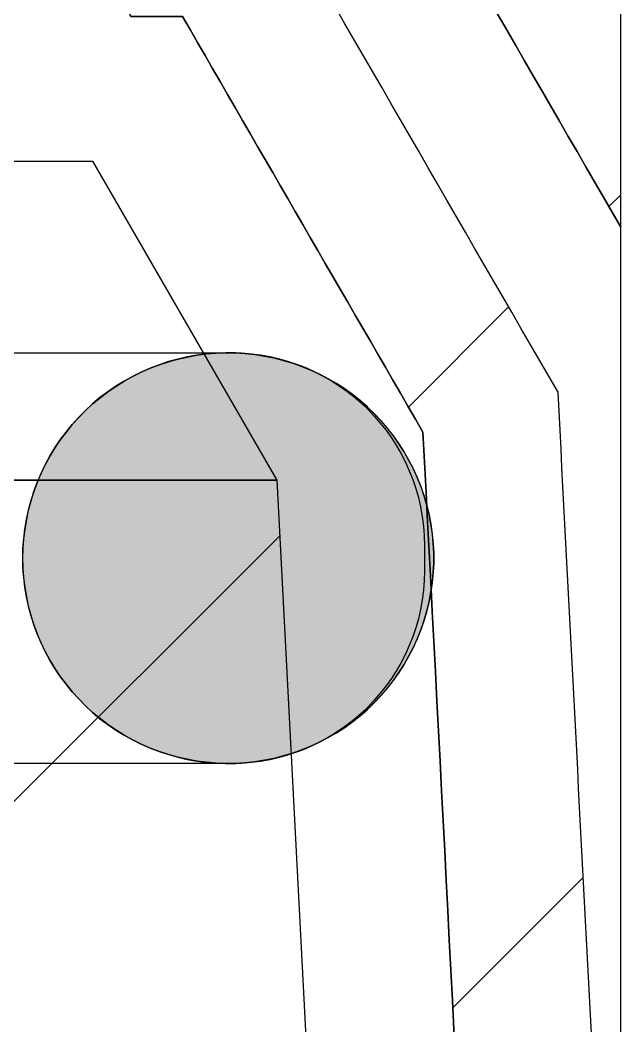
# Model space of a CAD drawing. Extents: x -10 to 112, y 72 to 347.
# Drawn here: x 98.41 to 111.56, y 135.77 to 157.82 of the extents above; entities that cross this region are included whole.
import ezdxf

# ---------------------------------------------------------------- set-up
doc = ezdxf.new("R2010")
doc.units = 0
for name, color, linetype in [('HOLES', 7, 'CONTINUOUS'), ('LAYER_5', 7, 'CONTINUOUS'), ('OUTLINES', 7, 'CONTINUOUS')]:
    doc.layers.add(name, color=color, linetype=linetype)

# ---------------------------------------------------------------- blocks, each defined once
blk = doc.blocks.new('*X79')
at = {"layer": 'OUTLINES', "color": 7}
for p, q in [((106.909, 149.335), (109.105, 151.531)), ((107.883, 136.167), (110.74, 139.024))]:
    blk.add_line(p, q, dxfattribs=at)
blk = doc.blocks.new('*X80')
at = {"layer": 'OUTLINES', "color": 7}
blk.add_line((111.301, 153.728), (111.563, 153.989), dxfattribs=at)
blk = doc.blocks.new('*X85')
at = {"layer": 'OUTLINES', "color": 7}
blk.add_line((97.646, 140.072), (104.09, 146.517), dxfattribs=at)
blk = doc.blocks.new('BLOCK_3')
at = {"layer": 'OUTLINES'}
for points in [[(99.991, 154.725), (104.027, 147.736), (97.102, 147.736), (93.066, 154.725), (98.351, 154.725), (99.991, 154.725)], [(104.027, 147.736), (106.144, 107.026), (99.991, 107.026), (97.102, 147.736), (104.027, 147.736)]]:
    blk.add_lwpolyline(points, dxfattribs=at)
for points, knots in [([(111.563, 159.272), (111.563, 159.272), (111.563, 153.275), (111.563, 153.275), (109.516, 156.817), (107.47, 160.355), (105.428, 163.897), (105.103, 163.897), (104.778, 163.897), (104.458, 163.897), (96.852, 175.535), (80.155, 176.498), (71.261, 165.809), (71.261, 165.809), (71.261, 170.134), (71.261, 170.134), (81.552, 179.455), (97.617, 177.959), (106.01, 166.896), (106.394, 166.896), (106.775, 166.896), (107.16, 166.896), (108.627, 164.356), (110.095, 161.816), (111.563, 159.272)], [0, 0, 0, 0, 1, 1, 1, 2, 2, 2, 3, 3, 3, 4, 4, 4, 5, 5, 5, 6, 6, 6, 7, 7, 7, 8, 8, 8, 8]), ([(111.563, 123.208), (111.563, 123.208), (111.563, 103.431), (111.563, 103.431), (111.563, 103.431), (109.375, 95.624), (109.375, 95.624), (109.375, 95.624), (109.375, 71.522), (109.375, 71.522), (109.375, 71.522), (106.377, 71.522), (106.377, 71.522), (106.377, 79.696), (106.377, 87.866), (106.377, 96.037), (107.386, 99.646), (108.398, 103.255), (109.407, 106.863), (108.68, 120.837), (107.953, 134.811), (107.227, 148.784), (105.473, 151.821), (103.717, 154.859), (101.963, 157.896), (101.586, 157.896), (101.208, 157.896), (100.831, 157.896), (98.64, 163.541), (93.207, 167.259), (87.154, 167.259), (81.1, 167.259), (75.667, 163.541), (73.476, 157.896), (73.099, 157.896), (72.722, 157.896), (72.344, 157.896), (71.981, 157.272), (71.621, 156.647), (71.261, 156.026), (71.261, 156.026), (71.261, 160.898), (71.261, 160.898), (71.36, 160.898), (71.459, 160.898), (71.557, 160.898), (78.207, 173.38), (96.1, 173.38), (102.75, 160.898), (103.064, 160.898), (103.378, 160.898), (103.695, 160.898), (105.858, 157.152), (108.021, 153.405), (110.187, 149.659), (110.645, 140.843), (111.104, 132.024), (111.563, 123.208)], [0, 0, 0, 0, 1, 1, 1, 2, 2, 2, 3, 3, 3, 4, 4, 4, 5, 5, 5, 6, 6, 6, 7, 7, 7, 8, 8, 8, 9, 9, 9, 10, 10, 10, 11, 11, 11, 12, 12, 12, 13, 13, 13, 14, 14, 14, 15, 15, 15, 16, 16, 16, 17, 17, 17, 18, 18, 18, 19, 19, 19, 19]), ([(97.102, 147.736), (97.102, 147.736), (99.991, 107.026), (99.991, 107.026), (99.991, 107.026), (98.298, 99.981), (98.298, 99.981), (98.305, 100.048), (98.305, 100.118), (98.305, 100.189), (98.305, 103.082), (95.959, 105.428), (93.066, 105.428), (93.066, 105.428), (93.066, 122.414), (93.066, 122.414), (93.066, 122.414), (89.987, 130.108), (89.987, 130.108), (89.987, 130.108), (89.987, 137.798), (89.987, 137.798), (92.297, 138.568), (93.066, 140.106), (93.451, 142.032), (93.645, 143.002), (93.74, 144.071), (93.592, 145.288), (93.444, 146.48), (93.059, 147.814), (92.297, 149.338), (92.297, 149.338), (93.066, 154.725), (93.066, 154.725), (93.066, 154.725), (97.102, 147.736), (97.102, 147.736)], [0, 0, 0, 0, 1, 1, 1, 2, 2, 2, 3, 3, 3, 4, 4, 4, 5, 5, 5, 6, 6, 6, 7, 7, 7, 8, 8, 8, 9, 9, 9, 10, 10, 10, 11, 11, 11, 12, 12, 12, 12])]:
    blk.add_open_spline(points, degree=3, knots=knots, dxfattribs=at)
at = {"layer": 'OUTLINES', "color": 7}
for name in ['*X80', '*X79', '*X85']:
    blk.add_blockref(name, (0, 0), dxfattribs=at)
blk = doc.blocks.new('BLOCK_4')
at = {"layer": 'OUTLINES', "color": 7}
for points in [[(111.563, 123.208), (111.563, 153.275), (111.563, 159.272), (111.563, 165.273), (111.563, 171.27), (111.563, 175.898)], [(93.066, 154.725), (98.351, 154.725), (99.991, 154.725)], [(99.991, 154.725), (104.027, 147.736), (97.102, 147.736)], [(104.027, 147.736), (106.144, 107.026), (103.135, 96.277), (103.135, 96.273), (100.76, 87.792), (95.374, 87.792)]]:
    blk.add_lwpolyline(points, dxfattribs=at)
for points, knots in [([(111.563, 153.275), (109.516, 156.817), (107.47, 160.355), (105.428, 163.897), (105.103, 163.897), (104.778, 163.897), (104.458, 163.897), (96.852, 175.535), (80.155, 176.498), (71.261, 165.809)], [0, 0, 0, 0, 1, 1, 1, 2, 2, 2, 3, 3, 3, 3]), ([(111.563, 123.208), (111.104, 132.024), (110.645, 140.843), (110.187, 149.659), (108.021, 153.405), (105.858, 157.152), (103.695, 160.898), (103.378, 160.898), (103.064, 160.898), (102.75, 160.898), (96.1, 173.38), (78.207, 173.38), (71.557, 160.898), (71.459, 160.898), (71.36, 160.898), (71.261, 160.898)], [0, 0, 0, 0, 1, 1, 1, 2, 2, 2, 3, 3, 3, 4, 4, 4, 5, 5, 5, 5]), ([(106.377, 71.522), (106.377, 79.696), (106.377, 87.866), (106.377, 96.037), (107.386, 99.646), (108.398, 103.255), (109.407, 106.863), (108.68, 120.837), (107.953, 134.811), (107.227, 148.784), (105.473, 151.821), (103.717, 154.859), (101.963, 157.896), (101.586, 157.896), (101.208, 157.896), (100.831, 157.896), (98.64, 163.541), (93.207, 167.259), (87.154, 167.259), (81.1, 167.259), (75.667, 163.541), (73.476, 157.896), (73.099, 157.896), (72.722, 157.896), (72.344, 157.896), (71.981, 157.272), (71.621, 156.647), (71.261, 156.026)], [0, 0, 0, 0, 1, 1, 1, 2, 2, 2, 3, 3, 3, 4, 4, 4, 5, 5, 5, 6, 6, 6, 7, 7, 7, 8, 8, 8, 9, 9, 9, 9])]:
    blk.add_open_spline(points, degree=3, knots=knots, dxfattribs=at)
blk = doc.blocks.new('BLOCK_2')
at = {"layer": 'OUTLINES'}
for name in ['BLOCK_3', 'BLOCK_4']:
    blk.add_blockref(name, (0, 0), dxfattribs=at)
blk = doc.blocks.new('*U72')
at = {"layer": 'HOLES', "color": 7}
for points in [[(101.858, 141.662), (101.653, 150.329), (101.858, 150.387)], [(102.067, 141.616), (101.858, 150.387), (102.067, 150.433)], [(101.858, 141.662), (101.858, 150.387), (102.067, 141.616)], [(102.275, 141.578), (102.067, 150.433), (102.275, 150.471)], [(102.067, 141.616), (102.067, 150.433), (102.275, 141.578)], [(102.485, 141.55), (102.275, 150.471), (102.485, 150.499)], [(102.275, 141.578), (102.275, 150.471), (102.275, 141.578)], [(102.275, 141.578), (102.275, 150.471), (102.275, 150.471)], [(102.275, 141.578), (102.275, 150.471), (102.485, 141.55)], [(102.696, 141.533), (102.485, 150.499), (102.696, 150.517)], [(102.485, 141.55), (102.485, 150.499), (102.696, 141.533)], [(102.909, 141.525), (102.696, 150.517), (102.909, 150.524)], [(102.696, 141.533), (102.696, 150.517), (102.909, 141.525)], [(101.254, 141.863), (101.058, 150.1), (101.254, 150.187)], [(101.452, 141.787), (101.254, 150.187), (101.452, 150.263)], [(101.254, 141.863), (101.254, 150.187), (101.452, 141.787)], [(101.653, 141.721), (101.452, 150.263), (101.653, 150.329)], [(101.452, 141.787), (101.452, 150.263), (101.653, 141.721)], [(101.653, 141.721), (101.653, 150.329), (101.858, 141.662)], [(100.683, 142.144), (100.502, 149.79), (100.683, 149.905)], [(100.868, 142.043), (100.683, 149.905), (100.868, 150.006)], [(100.683, 142.144), (100.683, 149.905), (100.868, 142.043)], [(101.058, 141.949), (100.868, 150.006), (101.058, 150.1)], [(100.868, 142.043), (100.868, 150.006), (101.058, 141.949)], [(101.058, 141.949), (101.058, 150.1), (101.254, 141.863)], [(100.327, 142.378), (100.157, 149.541), (100.327, 149.671)], [(100.502, 142.259), (100.327, 149.671), (100.502, 149.79)], [(100.327, 142.378), (100.327, 149.671), (100.502, 142.259)], [(100.502, 142.259), (100.502, 149.79), (100.683, 142.144)], [(100.157, 142.508), (99.994, 149.407), (100.157, 149.541)], [(100.157, 142.508), (100.157, 149.541), (100.327, 142.378)], [(99.837, 142.787), (99.69, 149.11), (99.837, 149.262)], [(99.994, 142.642), (99.837, 149.262), (99.994, 149.407)], [(99.837, 142.787), (99.837, 149.262), (99.994, 142.642)], [(99.994, 142.642), (99.994, 149.407), (100.157, 142.508)], [(99.69, 142.939), (99.548, 148.952), (99.69, 149.11)], [(99.69, 142.939), (99.69, 149.11), (99.837, 142.787)], [(99.548, 143.097), (99.413, 148.787), (99.548, 148.952)], [(99.548, 143.097), (99.548, 148.952), (99.69, 142.939)], [(99.286, 143.432), (99.167, 148.442), (99.286, 148.617)], [(99.413, 143.262), (99.286, 148.617), (99.413, 148.787)], [(99.286, 143.432), (99.286, 148.617), (99.413, 143.262)], [(99.413, 143.262), (99.413, 148.787), (99.548, 143.097)], [(99.167, 143.607), (99.057, 148.259), (99.167, 148.442)], [(99.167, 143.607), (99.167, 148.442), (99.286, 143.432)], [(99.057, 143.79), (98.956, 148.071), (99.057, 148.259)], [(99.057, 143.79), (99.057, 148.259), (99.167, 143.607)], [(98.956, 143.978), (98.865, 147.881), (98.956, 148.071)], [(98.956, 143.978), (98.956, 148.071), (99.057, 143.79)], [(98.865, 144.168), (98.781, 147.685), (98.865, 147.881)], [(98.865, 144.168), (98.865, 147.881), (98.956, 143.978)], [(98.707, 144.564), (98.644, 147.284), (98.707, 147.485)], [(98.781, 144.364), (98.707, 147.485), (98.781, 147.685)], [(98.707, 144.564), (98.707, 147.485), (98.781, 144.364)], [(98.781, 144.364), (98.781, 147.685), (98.865, 144.168)], [(98.644, 144.765), (98.588, 147.078), (98.644, 147.284)], [(98.644, 144.765), (98.644, 147.284), (98.707, 144.564)], [(98.588, 144.971), (98.545, 146.87), (98.588, 147.078)], [(98.588, 144.971), (98.588, 147.078), (98.644, 144.765)], [(98.545, 145.179), (98.509, 146.66), (98.545, 146.87)], [(98.545, 145.179), (98.545, 146.87), (98.588, 144.971)], [(98.509, 145.39), (98.484, 146.449), (98.509, 146.66)], [(98.509, 145.39), (98.509, 146.66), (98.545, 145.179)], [(98.484, 145.6), (98.468, 146.238), (98.484, 146.449)], [(98.484, 145.6), (98.484, 146.449), (98.509, 145.39)], [(98.468, 145.811), (98.463, 146.025), (98.468, 146.238)], [(98.468, 145.811), (98.468, 146.238), (98.484, 145.6)]]:
    blk.add_solid(points, dxfattribs=at)
at = {"layer": 'HOLES', "color": 7, "extrusion": (0, 0, -1)}
for points in [[(-102.909, 141.525), (-102.909, 150.524), (-103.123, 141.527)], [(-103.123, 141.527), (-102.909, 150.524), (-103.123, 150.522)], [(-103.123, 141.527), (-103.123, 150.522), (-103.334, 141.54)], [(-103.334, 141.54), (-103.123, 150.522), (-103.334, 150.509)], [(-103.334, 141.54), (-103.334, 150.509), (-103.547, 141.563)], [(-103.547, 141.563), (-103.334, 150.509), (-103.547, 150.486)], [(-103.547, 141.563), (-103.547, 150.486), (-103.547, 141.563)], [(-103.547, 141.563), (-103.547, 150.486), (-103.547, 150.486)], [(-103.547, 141.563), (-103.547, 150.486), (-103.755, 141.596)], [(-103.755, 141.596), (-103.547, 150.486), (-103.755, 150.453)], [(-103.755, 141.596), (-103.755, 150.453), (-103.963, 141.637)], [(-103.963, 141.637), (-103.755, 150.453), (-103.963, 150.413)], [(-103.963, 141.637), (-103.963, 150.413), (-104.169, 141.69)], [(-104.169, 141.69), (-103.963, 150.413), (-104.169, 150.359)], [(-104.169, 141.69), (-104.169, 150.359), (-104.375, 141.751)], [(-104.375, 141.751), (-104.169, 150.359), (-104.375, 150.298)], [(-104.375, 141.751), (-104.375, 150.298), (-104.573, 141.822)], [(-104.573, 141.822), (-104.375, 150.298), (-104.573, 150.227)], [(-104.573, 141.822), (-104.573, 150.227), (-104.771, 141.903)], [(-104.771, 141.903), (-104.573, 150.227), (-104.771, 150.146)], [(-104.771, 141.903), (-104.771, 150.146), (-104.964, 141.995)], [(-104.964, 141.995), (-104.771, 150.146), (-104.964, 150.054)], [(-104.964, 141.995), (-104.964, 150.054), (-105.152, 142.094)], [(-105.152, 142.094), (-104.964, 150.054), (-105.152, 149.956)], [(-105.152, 142.094), (-105.152, 149.956), (-105.334, 142.2)], [(-105.334, 142.2), (-105.152, 149.956), (-105.334, 149.849)], [(-105.334, 142.2), (-105.334, 149.849), (-105.512, 142.317)], [(-105.512, 142.317), (-105.334, 149.849), (-105.512, 149.732)], [(-105.512, 142.317), (-105.512, 149.732), (-105.685, 142.442)], [(-105.685, 142.442), (-105.512, 149.732), (-105.685, 149.608)], [(-105.685, 142.442), (-105.685, 149.608), (-105.85, 142.574)], [(-105.85, 142.574), (-105.685, 149.608), (-105.85, 149.475)], [(-105.85, 142.574), (-105.85, 149.475), (-106.01, 142.713)], [(-106.01, 142.713), (-105.85, 149.475), (-106.01, 149.336)], [(-106.01, 142.713), (-106.01, 149.336), (-106.162, 142.861)], [(-106.162, 142.861), (-106.01, 149.336), (-106.162, 149.188)], [(-106.162, 142.861), (-106.162, 149.188), (-106.309, 143.015)], [(-106.309, 143.015), (-106.162, 149.188), (-106.309, 149.034)], [(-106.309, 143.015), (-106.309, 149.034), (-106.447, 143.178)], [(-106.447, 143.178), (-106.309, 149.034), (-106.447, 148.871)], [(-106.447, 143.178), (-106.447, 148.871), (-106.579, 143.346)], [(-106.579, 143.346), (-106.447, 148.871), (-106.579, 148.704)], [(-106.579, 143.346), (-106.579, 148.704), (-106.701, 143.518)], [(-106.701, 143.518), (-106.579, 148.704), (-106.701, 148.531)], [(-106.701, 143.518), (-106.701, 148.531), (-106.815, 143.699)], [(-106.815, 143.699), (-106.701, 148.531), (-106.815, 148.35)], [(-106.815, 143.699), (-106.815, 148.35), (-106.919, 143.884)], [(-106.919, 143.884), (-106.815, 148.35), (-106.919, 148.165)], [(-106.919, 143.884), (-106.919, 148.165), (-107.018, 144.072)], [(-107.018, 144.072), (-106.919, 148.165), (-107.018, 147.977)], [(-107.018, 144.072), (-107.018, 147.977), (-107.104, 144.265)], [(-107.104, 144.265), (-107.018, 147.977), (-107.104, 147.784)], [(-107.104, 144.265), (-107.104, 147.784), (-107.183, 144.463)], [(-107.183, 144.463), (-107.104, 147.784), (-107.183, 147.586)], [(-107.183, 144.463), (-107.183, 147.586), (-107.252, 144.664)], [(-107.252, 144.664), (-107.183, 147.586), (-107.252, 147.386)], [(-107.252, 144.664), (-107.252, 147.386), (-107.313, 144.869)], [(-107.313, 144.869), (-107.252, 147.386), (-107.313, 147.18)], [(-107.313, 144.869), (-107.313, 147.18), (-107.361, 145.075)], [(-107.361, 145.075), (-107.313, 147.18), (-107.361, 146.974)], [(-107.361, 145.075), (-107.361, 146.974), (-107.402, 145.283)], [(-107.402, 145.283), (-107.361, 146.974), (-107.402, 146.766)], [(-107.402, 145.283), (-107.402, 146.766), (-107.432, 145.494)], [(-107.432, 145.494), (-107.402, 146.766), (-107.432, 146.555)], [(-107.432, 145.494), (-107.432, 146.555), (-107.452, 145.707)], [(-107.452, 145.707), (-107.432, 146.555), (-107.452, 146.342)], [(-107.452, 145.707), (-107.452, 146.342), (-107.463, 145.918)], [(-107.463, 145.918), (-107.452, 146.342), (-107.463, 146.131)]]:
    blk.add_solid(points, dxfattribs=at)
blk = doc.blocks.new('*U73')
at = {"layer": 'HOLES', "color": 7}
for points in [[(101.858, 141.66), (101.652, 150.331), (101.858, 150.389)], [(102.066, 141.614), (101.858, 150.389), (102.066, 150.435)], [(101.858, 141.66), (101.858, 150.389), (102.066, 141.614)], [(102.274, 141.576), (102.066, 150.435), (102.274, 150.473)], [(102.066, 141.614), (102.066, 150.435), (102.274, 141.576)], [(102.485, 141.548), (102.275, 150.473), (102.485, 150.501)], [(102.275, 141.576), (102.275, 150.473), (102.485, 141.548)], [(102.696, 141.53), (102.485, 150.501), (102.696, 150.519)], [(102.485, 141.548), (102.485, 150.501), (102.696, 141.53)], [(102.909, 141.522), (102.696, 150.519), (102.909, 150.527)], [(102.696, 141.53), (102.696, 150.519), (102.909, 141.522)], [(101.253, 141.86), (101.057, 150.102), (101.253, 150.189)], [(101.451, 141.784), (101.253, 150.189), (101.451, 150.265)], [(101.253, 141.86), (101.253, 150.189), (101.451, 141.784)], [(101.652, 141.718), (101.451, 150.265), (101.652, 150.331)], [(101.451, 141.784), (101.451, 150.265), (101.652, 141.718)], [(101.652, 141.718), (101.652, 150.331), (101.858, 141.66)], [(100.681, 142.142), (100.501, 149.792), (100.681, 149.907)], [(100.867, 142.041), (100.681, 149.907), (100.867, 150.008)], [(100.681, 142.142), (100.681, 149.907), (100.867, 142.041)], [(101.057, 141.947), (100.867, 150.009), (101.057, 150.102)], [(100.867, 142.041), (100.867, 150.008), (100.867, 150.009)], [(100.867, 142.041), (100.867, 150.009), (101.057, 141.947)], [(100.867, 142.041), (100.867, 150.008), (100.867, 142.041)], [(101.057, 141.947), (101.057, 150.102), (101.057, 141.947)], [(101.057, 141.947), (101.057, 150.102), (101.057, 150.102)], [(101.057, 141.947), (101.057, 150.102), (101.253, 141.86)], [(100.326, 142.376), (100.155, 149.543), (100.326, 149.673)], [(100.501, 142.257), (100.326, 149.673), (100.501, 149.792)], [(100.326, 142.376), (100.326, 149.673), (100.501, 142.257)], [(100.501, 142.257), (100.501, 149.792), (100.681, 142.142)], [(100.155, 142.506), (99.993, 149.409), (100.155, 149.543)], [(100.155, 142.506), (100.155, 149.543), (100.326, 142.376)], [(99.835, 142.785), (99.688, 149.111), (99.835, 149.264)], [(99.993, 142.64), (99.835, 149.264), (99.993, 149.409)], [(99.835, 142.785), (99.835, 149.264), (99.835, 142.785)], [(99.835, 142.785), (99.835, 149.264), (99.835, 149.264)], [(99.835, 142.785), (99.835, 149.264), (99.993, 142.64)], [(99.993, 142.64), (99.993, 149.409), (100.155, 142.506)], [(99.688, 142.938), (99.546, 148.954), (99.688, 149.111)], [(99.688, 142.938), (99.688, 149.111), (99.835, 142.785)], [(99.546, 143.095), (99.411, 148.789), (99.546, 148.954)], [(99.546, 143.095), (99.546, 148.954), (99.688, 142.938)], [(99.284, 143.431), (99.165, 148.443), (99.284, 148.619)], [(99.411, 143.26), (99.284, 148.619), (99.411, 148.789)], [(99.284, 143.431), (99.284, 148.619), (99.411, 143.26)], [(99.411, 143.26), (99.411, 148.789), (99.546, 143.095)], [(99.165, 143.606), (99.055, 148.261), (99.165, 148.443)], [(99.165, 143.606), (99.165, 148.443), (99.284, 143.431)], [(99.055, 143.789), (98.954, 148.073), (99.055, 148.261)], [(99.055, 143.789), (99.055, 148.261), (99.165, 143.606)], [(98.953, 143.977), (98.862, 147.882), (98.953, 148.072)], [(98.954, 143.977), (98.953, 148.072), (98.954, 148.073)], [(98.953, 143.977), (98.953, 148.072), (98.954, 143.977)], [(98.954, 143.977), (98.954, 148.073), (99.055, 143.789)], [(98.862, 144.167), (98.778, 147.686), (98.862, 147.882)], [(98.862, 144.167), (98.862, 147.882), (98.953, 143.977)], [(98.705, 144.564), (98.641, 147.285), (98.705, 147.485)], [(98.778, 144.363), (98.705, 147.485), (98.778, 147.686)], [(98.705, 144.564), (98.705, 147.485), (98.778, 144.363)], [(98.778, 144.363), (98.778, 147.686), (98.862, 144.167)], [(98.641, 144.764), (98.585, 147.079), (98.641, 147.285)], [(98.641, 144.764), (98.641, 147.285), (98.705, 144.564)], [(98.585, 144.97), (98.542, 146.871), (98.585, 147.079)], [(98.585, 144.97), (98.585, 147.079), (98.641, 144.764)], [(98.542, 145.178), (98.506, 146.66), (98.542, 146.871)], [(98.542, 145.178), (98.542, 146.871), (98.585, 144.97)], [(98.506, 145.39), (98.481, 146.449), (98.506, 146.66)], [(98.506, 145.389), (98.506, 146.66), (98.542, 145.178)], [(98.481, 145.6), (98.466, 146.238), (98.481, 146.449)], [(98.481, 145.6), (98.481, 146.449), (98.506, 145.39)], [(98.466, 145.811), (98.461, 146.025), (98.466, 146.238)], [(98.466, 145.811), (98.466, 146.238), (98.481, 145.6)]]:
    blk.add_solid(points, dxfattribs=at)
at = {"layer": 'HOLES', "color": 7, "extrusion": (0, 0, -1)}
for points in [[(-102.274, 141.576), (-102.274, 150.473), (-102.275, 141.576)], [(-102.275, 141.576), (-102.274, 150.473), (-102.275, 150.473)], [(-102.909, 141.522), (-102.909, 150.527), (-103.123, 141.525)], [(-103.123, 141.525), (-102.909, 150.527), (-103.123, 150.524)], [(-103.123, 141.525), (-103.123, 150.524), (-103.334, 141.538)], [(-103.334, 141.538), (-103.123, 150.524), (-103.334, 150.512)], [(-103.334, 141.538), (-103.334, 150.512), (-103.547, 141.561)], [(-103.547, 141.561), (-103.334, 150.512), (-103.547, 150.489)], [(-103.547, 141.561), (-103.547, 150.489), (-103.548, 141.561)], [(-103.548, 141.561), (-103.547, 150.489), (-103.548, 150.488)], [(-103.548, 141.561), (-103.548, 150.488), (-103.755, 141.594)], [(-103.755, 141.594), (-103.548, 150.488), (-103.755, 150.456)], [(-103.755, 141.594), (-103.755, 150.456), (-103.756, 141.594)], [(-103.756, 141.594), (-103.755, 150.456), (-103.756, 150.456)], [(-103.756, 141.594), (-103.756, 150.456), (-103.964, 141.634)], [(-103.964, 141.634), (-103.756, 150.456), (-103.964, 150.415)], [(-103.964, 141.634), (-103.964, 150.415), (-104.17, 141.688)], [(-104.17, 141.688), (-103.964, 150.415), (-104.17, 150.362)], [(-104.17, 141.688), (-104.17, 150.362), (-104.376, 141.749)], [(-104.376, 141.749), (-104.17, 150.362), (-104.376, 150.301)], [(-104.376, 141.749), (-104.376, 150.301), (-104.574, 141.82)], [(-104.574, 141.82), (-104.376, 150.301), (-104.574, 150.229)], [(-104.574, 141.82), (-104.574, 150.229), (-104.772, 141.901)], [(-104.772, 141.901), (-104.574, 150.229), (-104.772, 150.148)], [(-104.772, 141.901), (-104.772, 150.148), (-104.965, 141.992)], [(-104.965, 141.992), (-104.772, 150.148), (-104.965, 150.057)], [(-104.965, 141.992), (-104.965, 150.057), (-104.965, 141.993)], [(-104.965, 141.993), (-104.965, 150.057), (-104.965, 150.057)], [(-104.965, 141.993), (-104.965, 150.057), (-105.153, 142.092)], [(-105.153, 142.092), (-104.965, 150.057), (-105.153, 149.958)], [(-105.153, 142.092), (-105.153, 149.958), (-105.336, 142.198)], [(-105.336, 142.198), (-105.153, 149.958), (-105.336, 149.851)], [(-105.336, 142.198), (-105.336, 149.851), (-105.514, 142.315)], [(-105.514, 142.315), (-105.336, 149.851), (-105.514, 149.734)], [(-105.514, 142.315), (-105.514, 149.734), (-105.687, 142.44)], [(-105.687, 142.44), (-105.514, 149.734), (-105.687, 149.61)], [(-105.687, 142.44), (-105.687, 149.61), (-105.852, 142.572)], [(-105.852, 142.572), (-105.687, 149.61), (-105.852, 149.478)], [(-105.852, 142.572), (-105.852, 149.478), (-106.012, 142.711)], [(-106.012, 142.711), (-105.852, 149.478), (-106.012, 149.338)], [(-106.012, 142.711), (-106.012, 149.338), (-106.012, 142.712)], [(-106.012, 142.712), (-106.012, 149.338), (-106.012, 149.337)], [(-106.012, 142.712), (-106.012, 149.337), (-106.164, 142.859)], [(-106.164, 142.859), (-106.012, 149.337), (-106.164, 149.19)], [(-106.164, 142.859), (-106.164, 149.19), (-106.164, 142.859)], [(-106.164, 142.859), (-106.164, 149.19), (-106.164, 149.19)], [(-106.164, 142.859), (-106.164, 149.19), (-106.312, 143.014)], [(-106.312, 143.014), (-106.164, 149.19), (-106.312, 149.035)], [(-106.312, 143.014), (-106.312, 149.035), (-106.449, 143.176)], [(-106.449, 143.176), (-106.312, 149.035), (-106.449, 148.873)], [(-106.449, 143.176), (-106.449, 148.873), (-106.581, 143.344)], [(-106.581, 143.344), (-106.449, 148.873), (-106.581, 148.705)], [(-106.581, 143.344), (-106.581, 148.705), (-106.703, 143.517)], [(-106.703, 143.517), (-106.581, 148.705), (-106.703, 148.532)], [(-106.703, 143.517), (-106.703, 148.532), (-106.817, 143.697)], [(-106.817, 143.697), (-106.703, 148.532), (-106.817, 148.352)], [(-106.817, 143.697), (-106.817, 148.352), (-106.921, 143.883)], [(-106.921, 143.883), (-106.817, 148.352), (-106.921, 148.166)], [(-106.921, 143.883), (-106.921, 148.166), (-107.02, 144.071)], [(-107.02, 144.071), (-106.921, 148.166), (-107.02, 147.979)], [(-107.02, 144.071), (-107.02, 147.979), (-107.021, 144.071)], [(-107.021, 144.071), (-107.02, 147.979), (-107.021, 147.978)], [(-107.021, 144.071), (-107.021, 147.978), (-107.107, 144.264)], [(-107.107, 144.264), (-107.021, 147.978), (-107.107, 147.785)], [(-107.107, 144.264), (-107.107, 147.785), (-107.186, 144.462)], [(-107.186, 144.462), (-107.107, 147.785), (-107.186, 147.587)], [(-107.186, 144.462), (-107.186, 147.587), (-107.254, 144.663)], [(-107.254, 144.663), (-107.186, 147.587), (-107.254, 147.386)], [(-107.254, 144.663), (-107.254, 147.386), (-107.315, 144.869)], [(-107.315, 144.869), (-107.254, 147.386), (-107.315, 147.181)], [(-107.315, 144.869), (-107.315, 147.181), (-107.363, 145.074)], [(-107.363, 145.074), (-107.315, 147.181), (-107.363, 146.975)], [(-107.363, 145.074), (-107.363, 146.975), (-107.404, 145.283)], [(-107.404, 145.283), (-107.363, 146.975), (-107.404, 146.767)], [(-107.404, 145.283), (-107.404, 146.766), (-107.435, 145.494)], [(-107.435, 145.494), (-107.404, 146.766), (-107.435, 146.555)], [(-107.435, 145.494), (-107.435, 146.555), (-107.455, 145.707)], [(-107.455, 145.707), (-107.435, 146.555), (-107.455, 146.342)], [(-107.455, 145.707), (-107.455, 146.342), (-107.465, 145.918)], [(-107.465, 145.918), (-107.455, 146.342), (-107.465, 146.131)]]:
    blk.add_solid(points, dxfattribs=at)

msp = doc.modelspace()

# ---------------------------------------------------------------- linework, layer by layer
at = {"layer": 'HOLES'}
for points in [[(102.696, 150.519), (102.485, 150.501), (102.275, 150.473), (102.274, 150.473), (102.066, 150.435), (101.858, 150.389), (101.652, 150.331), (101.451, 150.265), (101.253, 150.189), (101.057, 150.102), (101.057, 150.102), (100.867, 150.009), (100.867, 150.008), (100.681, 149.907), (100.501, 149.792), (100.326, 149.673), (100.155, 149.543), (99.993, 149.409), (99.835, 149.264), (99.835, 149.264), (99.688, 149.111), (99.546, 148.954), (99.411, 148.789), (99.284, 148.619), (99.165, 148.443), (99.055, 148.261), (98.954, 148.073), (98.953, 148.072), (98.862, 147.882), (98.778, 147.686), (98.705, 147.485), (98.641, 147.285), (98.585, 147.079), (98.542, 146.871), (98.506, 146.66), (98.506, 146.66), (98.481, 146.449), (98.466, 146.238), (98.461, 146.025), (98.466, 145.811), (98.481, 145.6), (98.481, 145.6), (98.506, 145.39), (98.506, 145.389), (98.542, 145.178), (98.585, 144.97), (98.641, 144.764), (98.705, 144.564), (98.778, 144.363), (98.862, 144.167), (98.953, 143.977), (98.954, 143.977), (99.055, 143.789), (99.165, 143.606), (99.284, 143.431), (99.411, 143.26), (99.546, 143.095), (99.688, 142.938), (99.835, 142.785), (99.835, 142.785), (99.993, 142.64), (100.155, 142.506), (100.326, 142.376), (100.501, 142.257), (100.681, 142.142), (100.867, 142.041), (100.867, 142.041), (101.057, 141.947), (101.253, 141.86), (101.451, 141.784), (101.652, 141.718), (101.858, 141.66), (102.066, 141.614), (102.274, 141.576), (102.275, 141.576), (102.485, 141.548), (102.696, 141.53), (102.909, 141.522), (103.123, 141.525), (103.334, 141.538), (103.547, 141.561), (103.548, 141.561), (103.756, 141.594), (103.964, 141.634), (104.17, 141.688), (104.376, 141.749), (104.574, 141.82), (104.772, 141.901), (104.965, 141.992), (104.965, 141.993), (105.153, 142.092), (105.336, 142.198), (105.514, 142.315), (105.687, 142.44), (105.852, 142.572), (106.012, 142.711), (106.164, 142.859), (106.164, 142.859), (106.312, 143.014), (106.449, 143.176), (106.581, 143.344), (106.703, 143.517), (106.817, 143.697), (106.921, 143.883), (107.02, 144.071), (107.021, 144.071), (107.107, 144.264), (107.186, 144.462), (107.254, 144.663), (107.315, 144.869), (107.363, 145.074), (107.404, 145.283), (107.404, 145.283), (107.435, 145.494), (107.455, 145.707), (107.465, 145.918), (107.465, 146.131), (107.455, 146.342), (107.435, 146.555), (107.404, 146.766), (107.404, 146.767), (107.363, 146.975), (107.315, 147.181), (107.254, 147.386), (107.186, 147.587), (107.107, 147.785), (107.021, 147.978), (107.02, 147.979), (106.921, 148.166), (106.921, 148.166), (106.817, 148.352), (106.703, 148.532), (106.581, 148.705), (106.449, 148.873), (106.312, 149.035), (106.164, 149.19), (106.164, 149.19), (106.012, 149.337), (106.012, 149.338), (105.852, 149.478), (105.687, 149.61), (105.514, 149.734), (105.336, 149.851), (105.153, 149.958), (104.965, 150.057), (104.965, 150.057), (104.772, 150.148), (104.574, 150.229), (104.376, 150.301), (104.17, 150.362), (103.964, 150.415), (103.756, 150.456), (103.755, 150.456), (103.755, 150.456), (103.548, 150.488), (103.547, 150.489), (103.334, 150.512), (103.123, 150.524), (102.909, 150.527), (102.696, 150.519)], [(103.334, 141.54), (103.123, 141.527), (102.909, 141.525), (102.696, 141.533), (102.485, 141.55), (102.275, 141.578), (102.067, 141.616), (101.858, 141.662), (101.653, 141.721), (101.452, 141.787), (101.254, 141.863), (101.058, 141.949), (100.868, 142.043), (100.683, 142.144), (100.502, 142.259), (100.327, 142.378), (100.157, 142.508), (99.994, 142.642), (99.837, 142.787), (99.69, 142.939), (99.548, 143.097), (99.413, 143.262), (99.286, 143.432), (99.167, 143.607), (99.057, 143.79), (98.956, 143.978), (98.865, 144.168), (98.781, 144.364), (98.707, 144.564), (98.644, 144.765), (98.588, 144.971), (98.545, 145.179), (98.509, 145.39), (98.509, 145.39), (98.484, 145.6), (98.468, 145.811), (98.463, 146.025), (98.468, 146.238), (98.484, 146.449), (98.509, 146.66), (98.545, 146.87), (98.588, 147.078), (98.644, 147.284), (98.707, 147.485), (98.781, 147.685), (98.865, 147.881), (98.956, 148.071), (99.057, 148.259), (99.167, 148.442), (99.286, 148.617), (99.413, 148.787), (99.548, 148.952), (99.69, 149.11), (99.837, 149.262), (99.994, 149.407), (100.157, 149.541), (100.327, 149.671), (100.502, 149.79), (100.683, 149.905), (100.868, 150.006), (101.058, 150.1), (101.254, 150.187), (101.452, 150.263), (101.653, 150.329), (101.858, 150.387), (102.067, 150.433), (102.275, 150.471), (102.485, 150.499), (102.696, 150.517), (102.909, 150.524), (103.123, 150.522), (103.334, 150.509), (103.547, 150.486), (103.755, 150.453), (103.963, 150.413), (104.169, 150.359), (104.375, 150.298), (104.573, 150.227), (104.771, 150.146), (104.964, 150.054), (105.152, 149.956), (105.334, 149.849), (105.512, 149.732), (105.685, 149.608), (105.85, 149.475), (106.01, 149.336), (106.162, 149.188), (106.309, 149.034), (106.447, 148.871), (106.579, 148.704), (106.701, 148.531), (106.815, 148.35), (106.919, 148.165), (107.018, 147.977), (107.104, 147.784), (107.183, 147.586), (107.252, 147.386), (107.313, 147.18), (107.361, 146.974), (107.402, 146.766), (107.432, 146.555), (107.452, 146.342), (107.463, 146.131), (107.463, 145.918), (107.452, 145.707), (107.432, 145.494), (107.402, 145.283), (107.361, 145.075), (107.313, 144.869), (107.252, 144.664), (107.183, 144.463), (107.104, 144.265), (107.018, 144.072), (106.919, 143.884), (106.815, 143.699), (106.701, 143.518), (106.579, 143.346), (106.447, 143.178), (106.309, 143.015), (106.162, 142.861), (106.01, 142.713), (105.85, 142.574), (105.685, 142.442), (105.512, 142.317), (105.334, 142.2), (105.152, 142.094), (104.964, 141.995), (104.771, 141.903), (104.573, 141.822), (104.375, 141.751), (104.169, 141.69), (103.963, 141.637), (103.755, 141.596), (103.547, 141.563), (103.547, 141.563), (103.334, 141.54)]]:
    msp.add_lwpolyline(points, dxfattribs=at)
at = {"layer": 'LAYER_5', "color": 7}
msp.add_open_spline([(88.921, 145.756), (88.921, 143.418), (90.816, 141.522), (93.154, 141.522), (93.154, 141.522), (103.028, 141.522), (103.028, 141.522), (105.366, 141.522), (107.261, 143.418), (107.261, 145.756), (107.261, 145.756), (107.261, 146.293), (107.261, 146.293), (107.261, 148.631), (105.366, 150.527), (103.028, 150.527), (103.028, 150.527), (93.154, 150.527), (93.154, 150.527), (90.816, 150.527), (88.921, 148.631), (88.921, 146.293), (88.921, 146.293), (88.921, 145.756), (88.921, 145.756)], degree=3, knots=[0, 0, 0, 0, 1, 1, 1, 2, 2, 2, 3, 3, 3, 4, 4, 4, 5, 5, 5, 6, 6, 6, 7, 7, 7, 8, 8, 8, 8], dxfattribs=at)

# ---------------------------------------------------------------- block references
at = {"layer": 'HOLES', "color": 7}
for name in ['*U73', '*U72']:
    msp.add_blockref(name, (0, 0), dxfattribs=at)
at = {"layer": 'OUTLINES'}
msp.add_blockref('BLOCK_2', (0, 0), dxfattribs=at)

doc.saveas('drawing.dxf')
